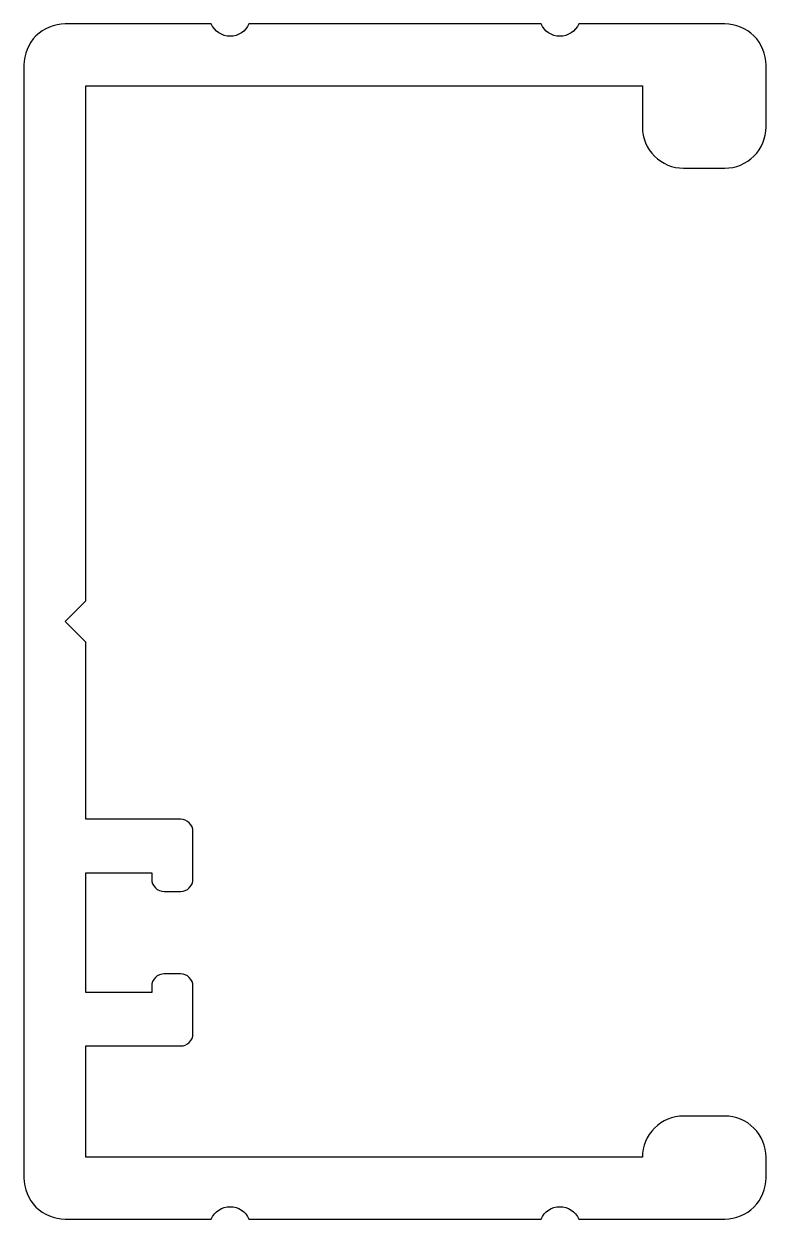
# Model space of a CAD drawing. Extents: x 384.7 to 402.7, y -68.8 to -39.8.
import ezdxf

# ---------------------------------------------------------------- set-up
doc = ezdxf.new("R2010")
doc.units = 0
doc.layers.get('0').update_dxf_attribs({"linetype": 'CONTINUOUS'})

msp = doc.modelspace()

# ---------------------------------------------------------------- linework, layer by layer
at = {"color": 0, "linetype": 'BYBLOCK'}
msp.add_lwpolyline([(399.723, -67.294), (386.223, -67.294), (386.223, -64.594), (388.373, -64.594), (388.523, -64.594, 0.414214), (388.823, -64.294), (388.823, -63.144, 0.414214), (388.523, -62.844), (388.123, -62.844, 0.414214), (387.823, -63.144), (387.823, -63.294), (386.223, -63.294), (386.223, -60.394), (387.823, -60.394), (387.823, -60.544, 0.414214), (388.123, -60.844), (388.523, -60.844, 0.414214), (388.823, -60.544), (388.823, -59.394, 0.414214), (388.523, -59.094), (386.223, -59.094), (386.223, -54.794), (385.723, -54.294), (386.223, -53.794), (386.223, -41.294), (399.723, -41.294), (399.723, -42.294, 0.414214), (400.723, -43.294), (401.723, -43.294, 0.414214), (402.723, -42.294), (402.723, -40.794, 0.414214), (401.723, -39.794), (398.182, -39.794, -0.654654), (397.265, -39.794), (390.182, -39.794, -0.654654), (389.265, -39.794), (385.723, -39.794, 0.414214), (384.723, -40.794), (384.723, -67.794, 0.414214), (385.723, -68.794), (389.265, -68.794, -0.654654), (390.182, -68.794), (397.265, -68.794, -0.654654), (398.182, -68.794), (401.723, -68.794, 0.414214), (402.723, -67.794), (402.723, -67.294, 0.414214), (401.723, -66.294), (400.723, -66.294, 0.414214)], format="xyb", close=True, dxfattribs=at)

doc.saveas('drawing.dxf')
